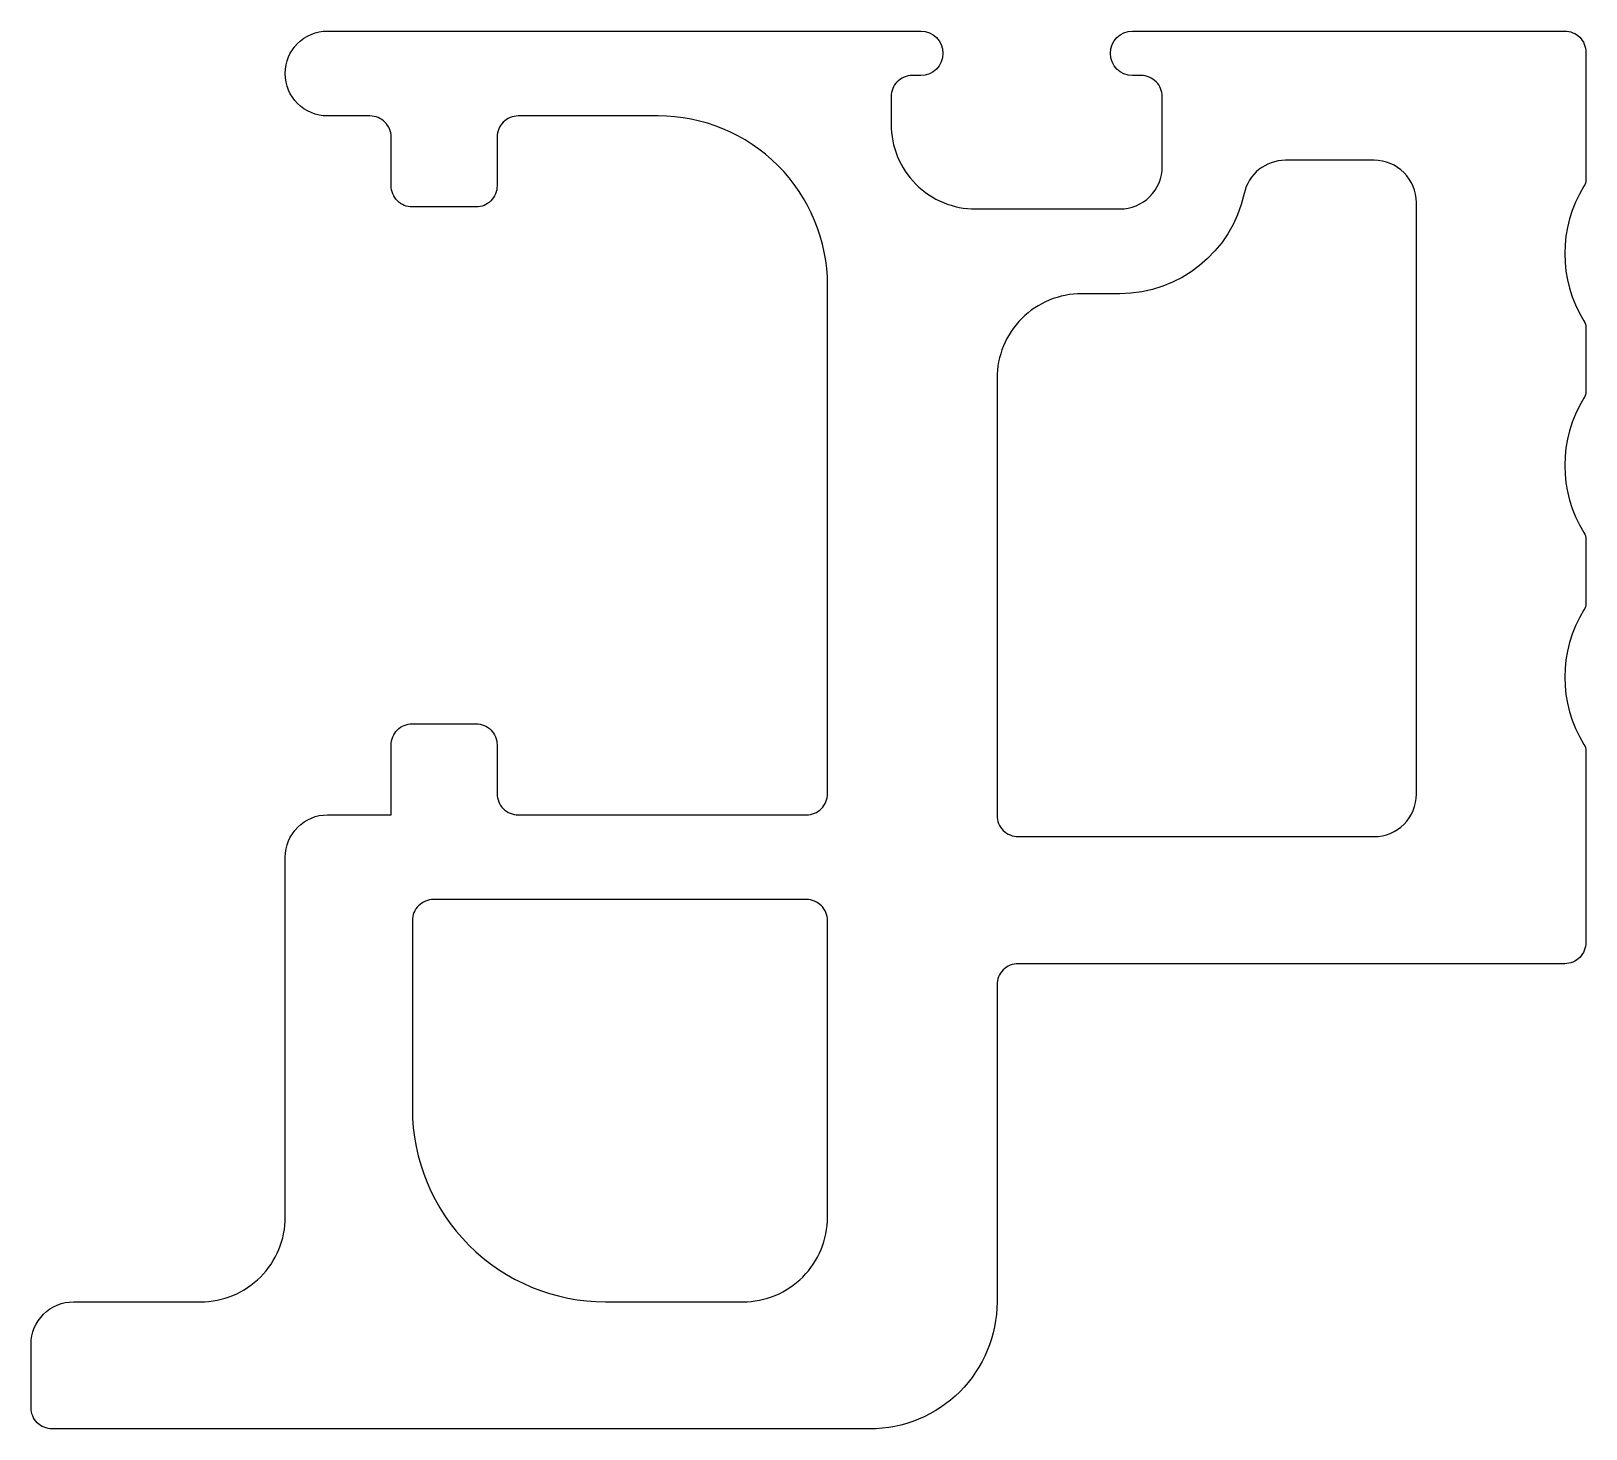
# Model space of a CAD drawing. Extents: x 568.7 to 605.4, y 431.6 to 464.6.
import ezdxf

# ---------------------------------------------------------------- set-up
doc = ezdxf.new("R2010")
doc.units = 0
doc.layers.get('0').update_dxf_attribs({"linetype": 'CONTINUOUS'})
doc.layers.add('HAKAN_AYHAN', color=7, linetype='CONTINUOUS')

msp = doc.modelspace()

# ---------------------------------------------------------------- linework, layer by layer
for points in [[(600.361, 461.503), (598.27, 461.503, 0.352799), (597.293, 460.715, -0.352799), (594.361, 458.353), (593.461, 458.353, 0.414214), (591.461, 456.353), (591.461, 446.036, 0.414214), (591.961, 445.536), (600.361, 445.536, 0.414214), (601.361, 446.536), (601.361, 460.503, 0.414214)], [(586.961, 444.05), (578.161, 444.05, 0.414214), (577.661, 443.55), (577.661, 439.113, 0.414214), (582.221, 434.553), (585.461, 434.553, 0.414214), (587.461, 436.553), (587.461, 443.55, 0.414214)]]:
    msp.add_lwpolyline(points, format="xyb", close=True)
at = {"layer": 'HAKAN_AYHAN'}
msp.add_lwpolyline([(591.461, 434.553, -0.414214), (588.461, 431.553), (569.161, 431.553, -0.414214), (568.661, 432.053), (568.661, 433.553, -0.414214), (569.661, 434.553), (572.661, 434.553, 0.414214), (574.661, 436.553), (574.661, 445.05, -0.414214), (575.661, 446.05), (577.161, 446.05), (577.161, 447.7, -0.414214), (577.661, 448.2), (579.161, 448.2, -0.414214), (579.661, 447.7), (579.661, 446.55, 0.414214), (580.161, 446.05), (586.961, 446.05, 0.414214), (587.461, 446.55), (587.461, 458.55, 0.414214), (583.461, 462.55), (580.161, 462.55, 0.414214), (579.661, 462.05), (579.661, 460.9, -0.414214), (579.161, 460.4), (577.661, 460.4, -0.414214), (577.161, 460.9), (577.161, 462.05, 0.414214), (576.661, 462.55), (575.661, 462.55, -1), (575.661, 464.553), (589.661, 464.553, -1), (589.661, 463.503), (589.461, 463.503, 0.414214), (588.961, 463.003), (588.961, 462.353, 0.414214), (590.961, 460.353), (594.361, 460.353, 0.414214), (595.361, 461.353), (595.361, 463.003, 0.414214), (594.861, 463.503), (594.661, 463.503, -1), (594.661, 464.553), (604.861, 464.553, -0.414214), (605.361, 464.053), (605.361, 461.046, -0.140331), (605.316, 460.888, 0.286299), (605.316, 457.712, -0.140331), (605.361, 457.554), (605.361, 456.046, -0.140331), (605.316, 455.888, 0.286299), (605.316, 452.712, -0.140331), (605.361, 452.554), (605.361, 451.046, -0.140331), (605.316, 450.888, 0.286299), (605.316, 447.712, -0.140331), (605.361, 447.554), (605.361, 443.036, -0.414214), (604.861, 442.536), (591.961, 442.536, 0.414214), (591.461, 442.036)], format="xyb", close=True, dxfattribs=at)

doc.saveas('drawing.dxf')
